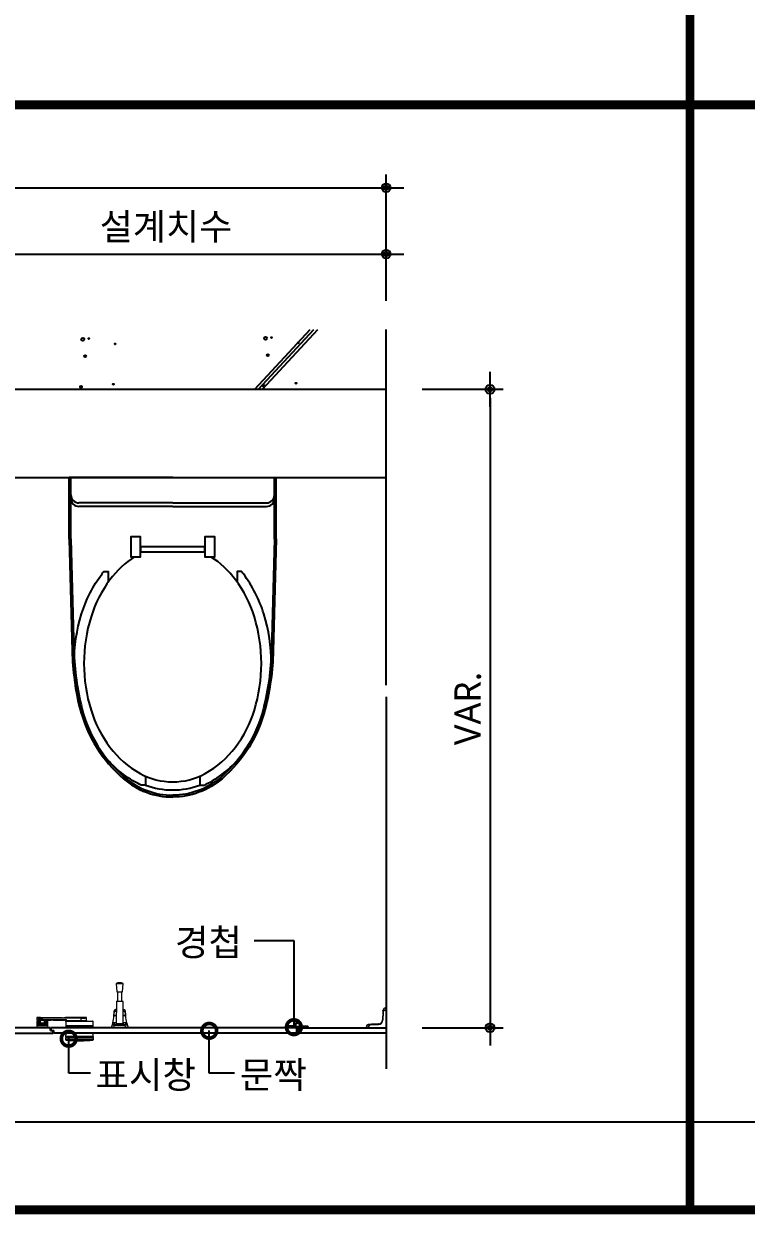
# Model space of a CAD drawing. Extents: x -256 to 8104, y -176 to 5714.
# Drawn here: x 3809 to 4629, y 2764 to 4116 of the extents above; entities that cross this region are included whole.
import ezdxf
from ezdxf.enums import TextEntityAlignment as Align

# ---------------------------------------------------------------- set-up
doc = ezdxf.new("R2010")
doc.units = 0
doc.header["$LTSCALE"] = 30
doc.layers.get('0').update_dxf_attribs({"linetype": 'CONTINUOUS'})
doc.layers.get('DEFPOINTS').update_dxf_attribs({"linetype": 'CONTINUOUS'})
for name, color, linetype in [('0_toilet', 6, 'CONTINUOUS'), ('DIM', 7, 'CONTINUOUS'), ('HAT', 8, 'CONTINUOUS'), ('경첩', 4, 'CONTINUOUS'), ('문자', 3, 'CONTINUOUS'), ('부자재', 4, 'CONTINUOUS'), ('옷걸이', 4, 'CONTINUOUS'), ('잠금쇠(회전형)', 4, 'CONTINUOUS'), ('치수', 1, 'CONTINUOUS'), ('해치', 8, 'CONTINUOUS')]:
    doc.layers.add(name, color=color, linetype=linetype)
doc.styles.add('돋움', font='malgun.ttf')
doc.dimstyles.new('10', dxfattribs={"dimscale": 10, "dimtxt": 3, "dimasz": 1, "dimexe": 1.5, "dimexo": 2, "dimgap": 1, "dimtad": 1, "dimdec": 0, "dimlunit": 6, "dimtxsty": '돋움', "dimblk": 'DIMDOT', "dimcen": -1, "dimdle": 1.5, "dimclrt": 3, "dimazin": 3, "dimtfac": 1, "dimtdec": 0, "dimtix": 1, "dimtmove": 2, "dimatfit": 3, "dimldrblk": 'DIMDOT', "dimarcsym": 0})

# ---------------------------------------------------------------- blocks, each defined once
blk = doc.blocks.new('DIMDOT')
at = {"linetype": 'Continuous'}
blk.add_line((-2, 0), (2, 0), dxfattribs=at)
for radius in [0.5, 0.25]:
    blk.add_circle((0, 0), radius, dxfattribs=at)
blk = doc.blocks.new('*D453')
at = {"layer": 'DEFPOINTS', "color": 0}
for p in [(152562.7, 3876.8), (152562.7, 3151.8), (152659.6, 3151.8)]:
    blk.add_point(p, dxfattribs=at)
at = {"layer": 'DIM', "color": 0, "lineweight": -2, "ltscale": 10}
for p, q in [((152582.7, 3876.8), (152674.6, 3876.8)), ((152659.6, 3866.8), (152659.6, 3161.8)), ((152582.7, 3151.8), (152674.6, 3151.8))]:
    blk.add_line(p, q, dxfattribs=at)
at = {"layer": 'DIM', "color": 0, "lineweight": -2, "xscale": 10, "yscale": 10, "zscale": 10}
for p, rotation in [((152659.6, 3876.8), 90), ((152659.6, 3151.8), 270)]:
    blk.add_blockref('DIMDOT', p, dxfattribs=dict(at, rotation=rotation))
at = {"layer": 'DIM', "color": 3, "insert": (152634.4, 3514.3), "char_height": 30, "attachment_point": 5, "rotation": 90, "style": '돋움'}
blk.add_mtext('VAR.', dxfattribs=at)
blk = doc.blocks.new('_DOTSMALL')
at = {"color": 0, "linetype": 'ByBlock', "const_width": 0.5}
blk.add_lwpolyline([(-0.0625, 0, 1), (0.0625, 0, 1)], format="xyb", close=True, dxfattribs=at)
blk = doc.blocks.new('A$C63EC304E')
at = {"layer": '치수', "color": 1, "xscale": 2.5, "yscale": 2.5, "zscale": 2.5, "rotation": 234.3098741996962}
blk.add_blockref('_DOTSMALL', (0.31, 0.31), dxfattribs=at)
blk = doc.blocks.new('A$C2BC9653E')
at = {"layer": '치수', "xscale": 0.3333333333333333, "yscale": 0.3333333333333333, "zscale": 0.3333333333333333}
blk.add_blockref('A$C63EC304E', (0, 0), dxfattribs=at)
blk = doc.blocks.new('A$C7FC71301')
at = {"layer": '치수', "rotation": 180}
blk.add_blockref('A$C2BC9653E', (0.208, 0.208), dxfattribs=at)
blk = doc.blocks.new('A$C4A20372B')
at = {"layer": '치수'}
blk.add_blockref('A$C7FC71301', (0, 0), dxfattribs=at)
blk = doc.blocks.new('A$C566469F5')
at = {"layer": '치수'}
blk.add_blockref('A$C4A20372B', (0, 0), dxfattribs=at)
blk = doc.blocks.new('A$C7E317CD4')
at = {"layer": '해치', "xscale": 2, "yscale": 2, "zscale": 2}
blk.add_blockref('A$C566469F5', (0, 0), dxfattribs=at)
blk = doc.blocks.new('A$C601D7F27')
at = {"layer": '치수'}
blk.add_blockref('A$C7E317CD4', (0, 0), dxfattribs=at)
blk = doc.blocks.new('A$C38802C08')
at = {"layer": '치수'}
blk.add_blockref('A$C601D7F27', (0, 0), dxfattribs=at)
blk = doc.blocks.new('*D454')
at = {"layer": 'DEFPOINTS', "color": 0}
for p in [(152541.7, 4030.4), (152041.7, 3957.3), (152541.7, 3957.3)]:
    blk.add_point(p, dxfattribs=at)
at = {"layer": 'DIM', "color": 0, "lineweight": -2, "ltscale": 10}
for p, q in [((152041.7, 3977.3), (152041.7, 4045.4)), ((152541.7, 3977.3), (152541.7, 4045.4)), ((152051.7, 4030.4), (152531.7, 4030.4))]:
    blk.add_line(p, q, dxfattribs=at)
at = {"layer": 'DIM', "color": 0, "lineweight": -2, "xscale": 10, "yscale": 10, "zscale": 10, "rotation": 180}
blk.add_blockref('DIMDOT', (152041.7, 4030.4), dxfattribs=at)
at = {"layer": 'DIM', "color": 0, "lineweight": -2, "xscale": 10, "yscale": 10, "zscale": 10}
blk.add_blockref('DIMDOT', (152541.7, 4030.4), dxfattribs=at)
at = {"layer": 'DIM', "color": 3, "insert": (152291.7, 4060), "char_height": 30, "attachment_point": 5, "style": '돋움'}
blk.add_mtext('설계치수', dxfattribs=at)
blk = doc.blocks.new('*D455')
at = {"layer": 'DEFPOINTS', "color": 0}
for p in [(152541.7, 4105.7), (151041.7, 3957.3), (152541.7, 3957.3)]:
    blk.add_point(p, dxfattribs=at)
at = {"layer": 'DIM', "color": 0, "lineweight": -2, "ltscale": 10}
for p, q in [((151041.7, 3977.3), (151041.7, 4120.7)), ((152541.7, 3977.3), (152541.7, 4120.7)), ((151051.7, 4105.7), (152531.7, 4105.7))]:
    blk.add_line(p, q, dxfattribs=at)
at = {"layer": 'DIM', "color": 0, "lineweight": -2, "xscale": 10, "yscale": 10, "zscale": 10, "rotation": 180}
blk.add_blockref('DIMDOT', (151041.7, 4105.7), dxfattribs=at)
at = {"layer": 'DIM', "color": 0, "lineweight": -2, "xscale": 10, "yscale": 10, "zscale": 10}
blk.add_blockref('DIMDOT', (152541.7, 4105.7), dxfattribs=at)
at = {"layer": 'DIM', "color": 3, "insert": (151791.7, 4135.4), "char_height": 30, "attachment_point": 5, "style": '돋움'}
blk.add_mtext('설계치수', dxfattribs=at)
blk = doc.blocks.new('A$C10E41893')
at = {"layer": '부자재'}
for p, q in [((6.5, 0), (6.5, 196)), ((123.3, 196), (6.5, 196)), ((123.3, 192.5), (6.5, 192.5)), ((54.8, 0), (54.8, 177.5)), ((61.4, 0), (61.4, 177.5)), ((6.5, 0), (6.5, -196)), ((54.8, 0), (54.8, -177.5)), ((61.4, 0), (61.4, -177.5)), ((123.3, -192.5), (6.5, -192.5)), ((123.3, -196), (6.5, -196))]:
    blk.add_line(p, q, dxfattribs=at)
for points in [[(122.7, 196, -0.012538), (123.3, 196), (334.6, 190.3, -0.055395), (444.7, 175.1, -0.154276), (576.9, 93.3, -0.179504), (611.5, 0, -0.179504)], [(122.8, 192.5, -0.012538), (123.2, 192.5), (334.5, 186.8, -0.055395), (443.8, 171.7, -0.154276), (574.3, 91, -0.179504), (608, 0, -0.179504)], [(572, 51.4), (588.8, 51.4), (588.8, 59.6, 0.021185), (583.3, 70.7, 0.106084), (528.4, 133.7, 0.085733), (452.6, 172.4, 0.075373), (358.7, 186.6, 0.075373), (264.8, 172.4, 0.085733), (189, 133.7, 0.007337), (184.4, 130.1), (184.4, 122), (204.7, 122)], [(156.7, -72, 0.089162), (200.2, -118.7, 0.085733), (270.3, -154.5, 0.075373), (358.7, -167.9, 0.075373), (447.1, -154.5, 0.085733), (517.2, -118.7, 0.106084), (567, -61.6, 0.126931), (582.8, 0, 0.126931), (567, 61.6, 0.106084), (517.2, 118.7, 0.085733), (447.1, 154.5, 0.075373), (358.7, 167.9, 0.075373), (270.3, 154.5, 0.085733), (200.2, 118.7, 0.089162), (156.7, 72)], [(588.8, -51.4, 0.090214), (598.2, 0, 0.090214), (588.8, 51.4, 0.106084)], [(122.7, -196, 0.012538), (123.3, -196), (334.6, -190.3, 0.055395), (444.7, -175.1, 0.154276), (576.9, -93.3, 0.179504), (611.5, 0, 0.179504)], [(122.8, -192.5, 0.012538), (123.2, -192.5), (334.5, -186.8, 0.055395), (443.8, -171.7, 0.154276), (574.3, -91, 0.179504), (608, 0, 0.179504)], [(572, -51.4), (588.8, -51.4), (588.8, -59.6, -0.021185), (583.3, -70.7, -0.106084), (528.4, -133.7, -0.085733), (452.6, -172.4, -0.075373), (358.7, -186.6, -0.075373), (264.8, -172.4, -0.085733), (189, -133.7, -0.007337), (184.4, -130.1), (184.4, -122), (204.7, -122)]]:
    blk.add_lwpolyline(points, format="xyb", dxfattribs=at)
blk.add_lwpolyline([(138, -60.8), (119.3, -60.8), (119.3, -79.5), (156.7, -79.5), (156.7, -60.8), (138, -60.8), (147.3, -60.8), (147.3, 60.8), (138, 60.8), (156.7, 60.8), (156.7, 79.5), (119.3, 79.5), (119.3, 60.8), (138, 60.8), (138, -60.8), (119.3, -60.8)], dxfattribs=at)
for centre, start, end in [((39.8, 177.5), 0, 90), ((46.4, 177.5), 0, 90), ((39.8, -177.5), 270, 0), ((46.4, -177.5), 270, 0)]:
    blk.add_arc(centre, 15, start, end, dxfattribs=at)
blk = doc.blocks.new('AURA_15', base_point=(148321.5, 175.8))
for p, q in [((152541.7, 3541), (152541.7, 3944.6)), ((151041.7, 3876.8), (152541.7, 3876.8)), ((151041.7, 3776.8), (152541.7, 3776.8)), ((152541.7, 3527.6), (152541.7, 3105.1))]:
    blk.add_line(p, q)
at = {"color": 8}
for p, q in [((150805.6, 3045), (152768.2, 3045)), ((152768.2, 3045), (154153.5, 3045))]:
    blk.add_line(p, q, dxfattribs=at)
at = {"color": 8, "const_width": 10}
for points in [[(152886.6, 2945), (152886.6, 5714.2)], [(150805.6, 4199.9), (154153.5, 4199.9)], [(148368.9, 2945), (154153.5, 2945)]]:
    blk.add_lwpolyline(points, dxfattribs=at)
at = {"layer": '0_toilet'}
for p, q in [((152160.7, 3151.8), (151931.7, 3151.8)), ((152160.7, 3148.8), (152160.7, 3151.8)), ((152440.3, 3151.8), (152161.4, 3151.8)), ((152161.4, 3148.8), (152161.4, 3151.8)), ((152440.3, 3145.8), (152440.3, 3151.8)), ((152441.8, 3151.8), (152541.7, 3151.8)), ((152441.8, 3145.8), (152441.8, 3151.8)), ((151931.7, 3145.8), (152163.7, 3145.8)), ((152160.7, 3148.8), (152164.4, 3148.8)), ((152163.7, 3145.8), (152163.7, 3148.8)), ((152164.4, 3145.8), (152164.4, 3148.8)), ((152440.3, 3145.8), (152164.4, 3145.8)), ((152541.7, 3145.8), (152441.8, 3145.8))]:
    blk.add_line(p, q, dxfattribs=at)
at = {"layer": '경첩', "color": 4, "linetype": 'Continuous', "lineweight": 15}
for p, q in [((152537.6, 3163.4), (152537.5, 3163)), ((152537.7, 3166.3), (152537.6, 3163.4)), ((152537.6, 3163.4), (152537.8, 3163.2)), ((152537.6, 3163.4), (152537.8, 3163.1)), ((152538.1, 3169.6), (152537.7, 3160.6)), ((152537.7, 3167.3), (152538, 3167)), ((152537.7, 3167.3), (152537.7, 3166.6)), ((152537.7, 3166.6), (152538, 3166.4)), ((152537.7, 3166.3), (152537.9, 3166)), ((152537.9, 3171), (152537.8, 3168.3)), ((152537.8, 3168.3), (152538, 3168)), ((152537.8, 3167.6), (152538, 3167.4)), ((152537.9, 3171), (152538.2, 3170.7)), ((152537.9, 3160.6), (152538.4, 3169.6)), ((152538, 3171.6), (152538.2, 3171.4)), ((152538.2, 3172.1), (152538.1, 3169.6)), ((152538.4, 3170.6), (152538.5, 3172.1)), ((152540.5, 3171.8), (152540.5, 3171.9)), ((152540.5, 3171.9), (152541.7, 3171.9)), ((152540.5, 3171.8), (152540.5, 3171.6)), ((152541.7, 3171.8), (152540.5, 3171.8)), ((152540.5, 3171.6), (152541.7, 3171.6)), ((152540.6, 3174.1), (152540.6, 3174.3)), ((152541.7, 3174.3), (152540.6, 3174.3)), ((152540.6, 3174.1), (152541.7, 3174.1)), ((152541.7, 3174.1), (152541.7, 3174.3)), ((152541.7, 3171.9), (152541.7, 3174.1)), ((152541.7, 3171.6), (152541.7, 3171.8)), ((152541.7, 3171.6), (152541.7, 3153.3)), ((152519.5, 3153), (152519.2, 3153)), ((152519.2, 3153), (152519.2, 3151.8)), ((152519.2, 3151.8), (152519.5, 3151.8)), ((152519.5, 3151.8), (152519.5, 3153)), ((152519.5, 3151.8), (152521.6, 3151.8)), ((152523.9, 3155.4), (152521.4, 3155.3)), ((152521.5, 3155.1), (152522.9, 3155.1)), ((152521.6, 3151.8), (152521.6, 3153.1)), ((152521.6, 3153.1), (152521.7, 3153.1)), ((152521.7, 3153.1), (152522, 3153.1)), ((152521.7, 3153.1), (152521.7, 3151.8)), ((152521.7, 3151.8), (152522, 3151.8)), ((152521.9, 3155.5), (152522, 3155.6)), ((152521.9, 3155.5), (152522.1, 3155.3)), ((152525.2, 3155.7), (152522, 3155.6)), ((152522, 3151.8), (152522, 3153.1)), ((152540.2, 3151.8), (152522, 3151.8)), ((152532.9, 3155.8), (152523.9, 3155.4)), ((152524, 3155.2), (152532.9, 3155.6)), ((152525.2, 3155.7), (152525.5, 3155.5)), ((152525.9, 3155.8), (152526.2, 3155.5)), ((152526.3, 3155.8), (152526.5, 3155.5)), ((152529.6, 3155.9), (152526.9, 3155.8)), ((152526.9, 3155.8), (152527.2, 3155.6)), ((152529.6, 3155.9), (152529.9, 3155.7)), ((152530.3, 3156), (152530.5, 3155.7)), ((152530.6, 3156), (152530.9, 3155.8)), ((152532.7, 3156.1), (152531.3, 3156)), ((152531.3, 3156), (152531.6, 3155.8)), ((152532.7, 3156.1), (152532.9, 3155.8)), ((152532.9, 3156.1), (152532.7, 3156.1)), ((152533.9, 3156.3), (152534.1, 3156.1)), ((152534.4, 3156.4), (152534.6, 3156.2)), ((152534.7, 3156.5), (152534.9, 3156.3)), ((152535.2, 3156.8), (152535.3, 3156.6)), ((152535.4, 3156.9), (152535.5, 3156.7)), ((152536.5, 3158), (152536.6, 3157.8)), ((152536.6, 3158.2), (152536.8, 3158)), ((152536.9, 3158.6), (152537.1, 3158.4)), ((152537, 3158.8), (152537.2, 3158.6)), ((152537.2, 3159.2), (152537.4, 3159)), ((152537.5, 3159.5), (152537.3, 3159.8)), ((152537.3, 3159.8), (152537.5, 3159.6)), ((152537.5, 3161.3), (152537.4, 3160.6)), ((152537.4, 3160.4), (152537.6, 3160.1)), ((152537.4, 3160.1), (152537.6, 3159.9)), ((152537.5, 3163), (152537.8, 3162.7)), ((152537.5, 3162.7), (152537.8, 3162.5)), ((152537.5, 3162.7), (152537.5, 3161.8)), ((152537.5, 3161.8), (152537.7, 3161.6)), ((152537.5, 3161.8), (152537.5, 3161.7)), ((152537.5, 3161.7), (152537.7, 3161.5)), ((152537.5, 3161.7), (152537.5, 3161.4)), ((152537.5, 3161.4), (152537.7, 3161.1)), ((152537.5, 3161.4), (152537.5, 3161.3)), ((152537.5, 3161.3), (152537.7, 3161))]:
    blk.add_line(p, q, dxfattribs=at)
at = {"layer": '경첩', "color": 4, "linetype": 'Continuous', "lineweight": 15, "flags": 128}
for points in [[(152537.6, 3163.4), (152537.6, 3163.4), (152537.6, 3163.4)], [(152537.8, 3168.3), (152537.8, 3168.2), (152537.8, 3168), (152537.8, 3167.9), (152537.8, 3167.8), (152537.8, 3167.7), (152537.8, 3167.7), (152537.8, 3167.6), (152537.8, 3167.6)], [(152537.9, 3171.5), (152538, 3171.5), (152538, 3171.5), (152538, 3171.5), (152538, 3171.6), (152538, 3171.6), (152538, 3171.6), (152538, 3171.6), (152538, 3171.6)], [(152537.9, 3171.5), (152537.9, 3171.4), (152537.9, 3171.3), (152537.9, 3171.1), (152537.9, 3171)], [(152538.1, 3169.6), (152538.1, 3169.6), (152538.1, 3169.6), (152538.1, 3169.6), (152538.2, 3169.6), (152538.2, 3169.6), (152538.3, 3169.6), (152538.3, 3169.6), (152538.4, 3169.6)], [(152538.5, 3172.1), (152538.4, 3172.1), (152538.4, 3172.1), (152538.3, 3172.1), (152538.3, 3172.1), (152538.3, 3172.1), (152538.2, 3172.1), (152538.2, 3172.1), (152538.2, 3172.1)], [(152521.5, 3155.1), (152521.5, 3155.1), (152521.5, 3155.2), (152521.5, 3155.2), (152521.5, 3155.2), (152521.5, 3155.3), (152521.4, 3155.3), (152521.4, 3155.3), (152521.4, 3155.3)], [(152523.9, 3155.4), (152523.9, 3155.4), (152523.9, 3155.4), (152524, 3155.4), (152524, 3155.4), (152524, 3155.3), (152524, 3155.3), (152524, 3155.2), (152524, 3155.2)], [(152525.9, 3155.8), (152525.9, 3155.8), (152525.9, 3155.8), (152525.8, 3155.8), (152525.7, 3155.8), (152525.6, 3155.8), (152525.5, 3155.7), (152525.4, 3155.7), (152525.2, 3155.7)], [(152526.9, 3155.8), (152526.8, 3155.8), (152526.7, 3155.8), (152526.6, 3155.8), (152526.5, 3155.8), (152526.4, 3155.8), (152526.3, 3155.8), (152526.3, 3155.8), (152526.3, 3155.8), (152526.3, 3155.8)], [(152530.3, 3156), (152530.3, 3156), (152530.3, 3156), (152530.2, 3156), (152530.1, 3156), (152530, 3156), (152529.9, 3156), (152529.8, 3155.9), (152529.6, 3155.9)], [(152531.3, 3156), (152531.2, 3156), (152531.1, 3156), (152530.9, 3156), (152530.8, 3156), (152530.8, 3156), (152530.7, 3156), (152530.7, 3156), (152530.6, 3156)], [(152532.9, 3155.8), (152532.9, 3155.8), (152532.9, 3155.8), (152532.9, 3155.8), (152532.9, 3155.8), (152532.9, 3155.7), (152532.9, 3155.7), (152532.9, 3155.6), (152532.9, 3155.6)], [(152537.3, 3159.8), (152537.3, 3159.8), (152537.3, 3159.8)], [(152537.4, 3160.4), (152537.4, 3160.2), (152537.4, 3160.1)], [(152537.5, 3163), (152537.5, 3162.9), (152537.5, 3162.8), (152537.5, 3162.7)], [(152537.7, 3160.6), (152537.7, 3160.6), (152537.7, 3160.6), (152537.7, 3160.6), (152537.8, 3160.6), (152537.8, 3160.6), (152537.8, 3160.6), (152537.9, 3160.6), (152537.9, 3160.6)]]:
    blk.add_lwpolyline(points, dxfattribs=at)
at = {"layer": '경첩', "color": 4, "linetype": 'Continuous', "lineweight": 15}
for centre, radius, start, end in [((152540.5, 3169.5), 2.35, 90, 177.3017), ((152540.6, 3172), 2.35, 90, 177.3017), ((152540.5, 3169.5), 2.1, 90, 177.3017), ((152540.6, 3172), 2.1, 90, 177.3017), ((152521.6, 3153), 2.35, 92.6983, 180), ((152521.6, 3153), 2.1, 92.6983, 180), ((152524.1, 3153.1), 2.35, 92.6983, 180), ((152524.1, 3153.1), 2.1, 92.6983, 180), ((152532.7, 3160.8), 5.25, 272.6983, 357.3017), ((152532.7, 3160.8), 5, 272.6983, 357.3017), ((152532.7, 3160.8), 4.75, 272.6983, 285), ((152532.7, 3160.8), 4.75, 284.9998, 291.7506), ((152532.7, 3160.8), 4.75, 294.9948, 301.2998), ((152532.7, 3160.8), 4.75, 301.2991, 304.3858), ((152532.7, 3160.8), 4.75, 304.3849, 322.5608), ((152532.7, 3160.8), 4.75, 322.5612, 325.6145), ((152532.7, 3160.8), 4.75, 325.6151, 331.8264), ((152532.7, 3160.8), 4.75, 335.0052, 340.234), ((152532.7, 3160.8), 4.75, 340.234, 346.7569), ((152532.7, 3160.8), 4.75, 346.8377, 351.3944), ((152532.7, 3160.8), 4.75, 354.0912, 357.3017), ((152540.2, 3153.3), 1.5, 270, 0)]:
    blk.add_arc(centre, radius, start, end, dxfattribs=at)
at = {"layer": '부자재'}
for p, q in [((152429.6, 3152.7), (152429.6, 3151.8)), ((152440.3, 3151.8), (152429.6, 3151.8)), ((152437.4, 3153.9), (152430.2, 3153.4)), ((152430.9, 3152.9), (152430.9, 3151.8)), ((152441.1, 3152.4), (152441.1, 3151.6)), ((152441.3, 3151.6), (152441.1, 3151.6)), ((152441.3, 3152.4), (152441.3, 3151.6)), ((152441.8, 3151.9), (152441.8, 3151.8)), ((152441.8, 3151.8), (152452.8, 3151.8)), ((152444.1, 3154), (152452.2, 3153.4)), ((152451.5, 3152.9), (152451.5, 3151.8)), ((152452.8, 3152.7), (152452.8, 3151.8))]:
    blk.add_line(p, q, dxfattribs=at)
at = {"layer": '부자재', "color": 1}
blk.add_circle((152441.2, 3155), 2.34, dxfattribs=at)
at = {"layer": '부자재'}
for centre, radius, start, end in [((152430.3, 3152.7), 0.7, 101.7765, 181.6712), ((152431.7, 3152.7), 0.884, 113.4077, 164.5497), ((152437.3, 3155.2), 1.29, 272.9231, 352.4724), ((152441.2, 3155), 2.62, 270, 180), ((152441.6, 3150.8), 1.65, 102.5267, 141.5475), ((152440.8, 3150.8), 1.65, 43.1003, 77.4733), ((152441.3, 3154.7), 2.86, 280.084, 345.9792), ((152445.1, 3155.2), 1.29, 187.5276, 267.0769), ((152450.7, 3152.7), 0.884, 15.4503, 67.3004), ((152452.1, 3152.7), 0.7, 358.3288, 78.2235)]:
    blk.add_arc(centre, radius, start, end, dxfattribs=at)
at = {"layer": '옷걸이', "lineweight": 15}
for p, q in [((152235.1, 3202.2), (152235.9, 3192.7)), ((152235.1, 3202.2), (152243.1, 3202.2)), ((152235.9, 3192.7), (152242.4, 3192.7)), ((152236.6, 3192.7), (152236.6, 3181.8)), ((152241.6, 3181.8), (152241.6, 3192.7)), ((152242.4, 3192.7), (152243.1, 3202.2)), ((152235.4, 3181.6), (152235.2, 3156.3)), ((152242.9, 3181.6), (152235.4, 3181.6)), ((152235.6, 3181.8), (152239.1, 3181.8)), ((152239.1, 3181.8), (152242.6, 3181.8)), ((152243.1, 3156.3), (152242.9, 3181.6)), ((152235.2, 3165.4), (152232.8, 3165.4)), ((152232.9, 3166.1), (152235.2, 3166.1)), ((152235.3, 3172.5), (152235.2, 3172.5)), ((152235.2, 3172.5), (152235.2, 3172.4)), ((152235.3, 3172.4), (152235.2, 3172.4)), ((152235.2, 3170.8), (152235.2, 3170.5)), ((152235.2, 3170.8), (152235.3, 3170.8)), ((152235.3, 3170.5), (152235.2, 3170.5)), ((152243.1, 3172.5), (152243, 3172.5)), ((152243.1, 3172.4), (152243, 3172.4)), ((152243, 3170.8), (152243, 3170.5)), ((152243, 3170.8), (152243, 3170.8)), ((152243, 3170.5), (152243, 3170.5)), ((152243, 3166.1), (152245.4, 3166.1)), ((152245.5, 3165.4), (152243, 3165.4)), ((152243.1, 3172.5), (152243.1, 3172.4)), ((152229.6, 3151.8), (152230.5, 3154.4)), ((152232, 3151.8), (152229.6, 3151.8)), ((152230.5, 3154.4), (152230.5, 3154.4)), ((152230.5, 3154.4), (152230.5, 3154.4)), ((152231.5, 3155.2), (152231.3, 3155.2)), ((152232.9, 3157.2), (152231.4, 3157.2)), ((152232.9, 3157.2), (152231.4, 3157.2)), ((152231.4, 3155.1), (152231.4, 3155.1)), ((152246.8, 3155.1), (152231.4, 3155.1)), ((152232.8, 3154.4), (152232, 3151.8)), ((152246.3, 3151.8), (152232, 3151.8)), ((152232.8, 3156.7), (152232.9, 3157.2)), ((152232.8, 3154.4), (152232.8, 3155.1)), ((152232.8, 3155.1), (152245.4, 3155.1)), ((152245.4, 3154.4), (152232.8, 3154.4)), ((152243.9, 3156.3), (152234.4, 3156.3)), ((152246.8, 3157.2), (152245.4, 3157.2)), ((152245.4, 3157.2), (152245.4, 3156.7)), ((152246.8, 3157.2), (152245.4, 3157.2)), ((152245.4, 3154.4), (152245.4, 3155.1)), ((152246.3, 3151.8), (152245.4, 3154.4)), ((152248.6, 3151.8), (152246.3, 3151.8)), ((152246.9, 3155.2), (152246.8, 3155.2)), ((152246.8, 3155.1), (152246.8, 3155.1)), ((152246.9, 3155.1), (152246.9, 3155.2)), ((152247.8, 3154.4), (152248.6, 3151.8)), ((152247.8, 3154.4), (152247.8, 3154.4)), ((152247.8, 3154.4), (152247.8, 3154.4))]:
    blk.add_line(p, q, dxfattribs=at)
at = {"layer": '옷걸이', "lineweight": 15, "flags": 128}
for points in [[(152232.5, 3165.4), (152232.5, 3165.4), (152232.6, 3165.4), (152232.6, 3165.4), (152232.6, 3165.4), (152232.7, 3165.4), (152232.7, 3165.4), (152232.7, 3165.4), (152232.8, 3165.4)], [(152235.2, 3172.4), (152235.1, 3172.5), (152234.8, 3172.4), (152234.5, 3172.4), (152234.2, 3172.3), (152233.9, 3172.2), (152233.6, 3172.1), (152233.4, 3171.9), (152233.1, 3171.7), (152233, 3171.5), (152232.8, 3171.3), (152232.7, 3171.1), (152232.7, 3170.8), (152232.7, 3170.8)], [(152235.2, 3172.4), (152234.8, 3172.3), (152234.4, 3172.3), (152234, 3172.2), (152233.6, 3172), (152233.3, 3171.8), (152233.1, 3171.6), (152232.9, 3171.4), (152232.8, 3171.1), (152232.7, 3170.8), (152232.7, 3170.7)], [(152232.7, 3169.2), (152232.7, 3169.5), (152232.9, 3169.8), (152233, 3170), (152233.3, 3170.2), (152233.6, 3170.4), (152233.9, 3170.6), (152234.3, 3170.7), (152234.7, 3170.8), (152235.2, 3170.8)], [(152235.2, 3170.5), (152234.7, 3170.4), (152234.4, 3170.4), (152234, 3170.3), (152233.7, 3170.1), (152233.5, 3169.9), (152233.2, 3169.7), (152233.1, 3169.5), (152233, 3169.3), (152233, 3169)], [(152243, 3170.8), (152243.5, 3170.8), (152243.9, 3170.7), (152244.3, 3170.6), (152244.6, 3170.5), (152244.9, 3170.3), (152245.2, 3170.1), (152245.4, 3169.8), (152245.5, 3169.6), (152245.5, 3169.2)], [(152245.3, 3169), (152245.2, 3169.3), (152245.1, 3169.6), (152245, 3169.8), (152244.7, 3170), (152244.5, 3170.2), (152244.1, 3170.3), (152243.8, 3170.4), (152243.4, 3170.5), (152243, 3170.5)], [(152245.6, 3170.7), (152245.6, 3170.7), (152245.5, 3171), (152245.5, 3171.2), (152245.4, 3171.4), (152245.2, 3171.6), (152245, 3171.8), (152244.8, 3172), (152244.6, 3172.1), (152244.3, 3172.2), (152244, 3172.3), (152243.6, 3172.4), (152243.3, 3172.4), (152243.1, 3172.4)], [(152245.6, 3170.7), (152245.5, 3171), (152245.4, 3171.3), (152245.3, 3171.5), (152245, 3171.7), (152244.7, 3171.9), (152244.4, 3172.1), (152244, 3172.2), (152243.6, 3172.3), (152243.1, 3172.4), (152243.1, 3172.4)], [(152245.7, 3165.4), (152245.7, 3165.4), (152245.7, 3165.4), (152245.7, 3165.4), (152245.6, 3165.4), (152245.6, 3165.4), (152245.6, 3165.4), (152245.5, 3165.4), (152245.5, 3165.4)], [(152231.2, 3157), (152231.2, 3157), (152231.2, 3157)], [(152231.4, 3155.2), (152231.3, 3155.2), (152231.3, 3155.1)], [(152231.4, 3157.2), (152231.4, 3157.2), (152231.4, 3157.2)], [(152231.5, 3155.2), (152231.4, 3155.1), (152231.4, 3155.1)], [(152231.4, 3155.2), (152231.4, 3155.2), (152231.5, 3155.2)], [(152233.6, 3155.1), (152233.2, 3155.1), (152233, 3155.2), (152232.9, 3155.2), (152233, 3155.2), (152233.3, 3155.3), (152233.4, 3155.3)], [(152235.2, 3157.6), (152234.6, 3157.6), (152233.3, 3157.5)], [(152245, 3157.5), (152243.4, 3157.6), (152243.1, 3157.6)], [(152244.9, 3155.3), (152245.1, 3155.2), (152245.3, 3155.2), (152245.3, 3155.2), (152245.2, 3155.1), (152244.8, 3155.1), (152244.4, 3155.1)], [(152246.8, 3155.1), (152246.8, 3155.1), (152246.8, 3155.2)], [(152246.9, 3155.2), (152246.8, 3155.2), (152246.8, 3155.2)]]:
    blk.add_lwpolyline(points, dxfattribs=at)
at = {"layer": '옷걸이', "lineweight": 15}
for centre, radius, start, end in [((152239.1, 3191.9), 11, 68.7607, 111.2393), ((152235.6, 3181.6), 0.25, 90, 179.5), ((152242.6, 3181.6), 0.25, 0.5, 90), ((152179.9, 3169.6), 52.8, 346.2317, 355.4136), ((152179.9, 3169.6), 53, 346.5097, 355.4136), ((152179.9, 3169.6), 52.8, 355.4136, 356.451), ((152179.9, 3169.6), 52.8, 356.4511, 359.6096), ((152232.8, 3166.3), 0.23, 185.4574, 275.1888), ((152179.9, 3169.6), 52.8, 359.6096, 1.2369), ((152232.9, 3169.3), 0.227, 188.2087, 276.392), ((152198.9, 3168.8), 34.1, 354.2736, 355.5668), ((152179.9, 3169.4), 53, 356.4511, 359.6096), ((152179.9, 3171.2), 55.3, 359.6189, 1.2073), ((152298.3, 3171.2), 55.3, 178.7927, 180.3811), ((152245.3, 3169.3), 0.227, 263.608, 351.7913), ((152298.3, 3169.4), 53, 180.3904, 183.5489), ((152245.4, 3166.3), 0.23, 264.8112, 354.5426), ((152279.4, 3168.8), 34.1, 184.4333, 185.7264), ((152298.3, 3169.6), 52.8, 178.7631, 180.3904), ((152298.3, 3169.6), 52.8, 180.3904, 183.5489), ((152298.3, 3169.6), 53, 184.5864, 193.4903), ((152298.3, 3169.6), 52.8, 183.5489, 184.5865), ((152298.3, 3169.6), 52.8, 184.5864, 193.7683), ((152181.2, 3169.2), 51.5, 343.2376, 346.2577), ((152231.6, 3154), 1.17, 101.397, 160.6752), ((152231.4, 3154.1), 1, 89.9937, 161.8081), ((152181.6, 3169.4), 51.3, 343.5226, 346.2377), ((152231.4, 3157), 0.25, 90.2728, 166.2395), ((152231.4, 3157), 0.247, 89.2585, 165.9158), ((152231, 3157), 1.81, 282.0607, 352.5143), ((152230.9, 3157.4), 2.24, 284.8265, 3.5932), ((152233.2, 3157.2), 0.376, 79.9393, 150.5456), ((152233.1, 3157.2), 0.248, 89.5881, 179.723), ((152233.3, 3157.2), 0.307, 84.7786, 118.9817), ((152233, 3156.6), 1.43, 284.1057, 346.9245), ((152239.3, 3556.2), 401.1, 269.1968, 270.7316), ((152245.3, 3156.6), 1.44, 193.1186, 255.9655), ((152245, 3157.1), 0.4, 32.0092, 97.8083), ((152245, 3157.3), 0.271, 58.6344, 97.6053), ((152247.4, 3157.4), 2.24, 176.3909, 255.1894), ((152245.1, 3157.2), 0.248, 0.277, 90.4119), ((152247.2, 3156.9), 1.8, 186.7864, 258.2605), ((152246.8, 3157), 0.25, 13.7617, 89.4531), ((152246.8, 3157), 0.247, 14.0842, 90.7415), ((152296.5, 3169.4), 51.2, 193.7584, 196.469), ((152246.8, 3154.1), 1, 18.1919, 90.0063), ((152246.7, 3154), 1.16, 19.2937, 79.3942), ((152297.3, 3169.3), 51.7, 193.7493, 196.7564)]:
    blk.add_arc(centre, radius, start, end, dxfattribs=at)
at = {"layer": '잠금쇠(회전형)', "linetype": 'Continuous', "lineweight": 15}
for p, q in [((152147.3, 3163.4), (152145.4, 3163.4)), ((152200.9, 3163.4), (152177.6, 3163.4)), ((152144.9, 3162.9), (152144.9, 3160.4)), ((152144.9, 3160.4), (152148.2, 3160.4)), ((152144.9, 3158.8), (152144.9, 3151.8)), ((152145.3, 3158.8), (152144.9, 3158.8)), ((152144.9, 3151.8), (152157.4, 3151.8)), ((152145.3, 3153.8), (152145.3, 3158.8)), ((152145.3, 3158.8), (152145.8, 3158.8)), ((152157, 3153.8), (152145.3, 3153.8)), ((152145.4, 3159.3), (152145.8, 3159.3)), ((152145.8, 3158.8), (152145.8, 3159.3)), ((152145.8, 3159.3), (152147.7, 3159.3)), ((152145.8, 3158.8), (152145.8, 3154.3)), ((152147.7, 3158.8), (152145.8, 3158.8)), ((152145.8, 3154.3), (152145.9, 3154.3)), ((152145.9, 3158.3), (152147.7, 3158.3)), ((152145.9, 3154.3), (152145.9, 3158.3)), ((152146.4, 3157.8), (152145.9, 3158.3)), ((152145.9, 3154.3), (152146, 3154.3)), ((152146, 3154.3), (152156.4, 3154.3)), ((152146.4, 3157.8), (152146.4, 3154.3)), ((152147.7, 3157.8), (152146.4, 3157.8)), ((152146.9, 3156.8), (152146.9, 3155.3)), ((152154.1, 3156.8), (152146.9, 3156.8)), ((152146.9, 3155.3), (152154.1, 3155.3)), ((152147.2, 3157.1), (152153.9, 3157.1)), ((152153.9, 3155.1), (152147.2, 3155.1)), ((152147.7, 3158.8), (152147.7, 3159.3)), ((152147.7, 3159.3), (152148.7, 3159.3)), ((152147.7, 3158.3), (152147.7, 3158.8)), ((152148.2, 3158.8), (152147.7, 3158.8)), ((152147.7, 3158.3), (152147.7, 3157.8)), ((152147.7, 3158.3), (152148.2, 3158.3)), ((152148.7, 3157.8), (152147.7, 3157.8)), ((152148.2, 3160.4), (152148.2, 3160.4)), ((152148.2, 3158.8), (152148.2, 3158.3)), ((152148.7, 3158.8), (152148.2, 3158.8)), ((152148.2, 3158.3), (152148.7, 3158.3)), ((152148.7, 3159.9), (152148.7, 3157.1)), ((152173.7, 3163.2), (152151.2, 3163.2)), ((152173.7, 3163.2), (152151.2, 3163.2)), ((152151.2, 3163.2), (152151.2, 3163.2)), ((152151.2, 3163), (152195.2, 3163)), ((152151.2, 3162.5), (152151.2, 3163)), ((152151.2, 3162.5), (152151.2, 3160.9)), ((152195.2, 3162.5), (152151.2, 3162.5)), ((152177.6, 3160.9), (152151.2, 3160.9)), ((152153.7, 3157.1), (152153.7, 3159.9)), ((152153.7, 3159.3), (152154.7, 3159.3)), ((152154.2, 3158.8), (152153.7, 3158.8)), ((152153.7, 3158.3), (152154.2, 3158.3)), ((152154.7, 3157.8), (152153.7, 3157.8)), ((152153.9, 3157.1), (152155.2, 3157.1)), ((152155.2, 3155.1), (152153.9, 3155.1)), ((152155.4, 3156.8), (152154.1, 3156.8)), ((152154.1, 3155.3), (152155.4, 3155.3)), ((152154.2, 3160.4), (152161.4, 3160.4)), ((152154.7, 3158.8), (152154.2, 3158.8)), ((152154.2, 3158.3), (152154.2, 3158.8)), ((152154.2, 3158.3), (152154.7, 3158.3)), ((152154.7, 3159.3), (152154.7, 3158.8)), ((152154.7, 3159.3), (152156.6, 3159.3)), ((152156.6, 3158.8), (152154.7, 3158.8)), ((152154.7, 3158.8), (152154.7, 3158.3)), ((152154.7, 3158.3), (152156.4, 3158.3)), ((152154.7, 3158.3), (152154.7, 3157.8)), ((152155.9, 3157.8), (152154.7, 3157.8)), ((152155.4, 3155.3), (152155.4, 3156.8)), ((152156.4, 3158.3), (152155.9, 3157.8)), ((152155.9, 3154.3), (152155.9, 3157.8)), ((152156.4, 3158.3), (152156.4, 3154.3)), ((152156.4, 3154.3), (152156.4, 3154.3)), ((152156.4, 3154.3), (152156.6, 3154.3)), ((152156.6, 3159.3), (152156.6, 3158.8)), ((152156.6, 3159.3), (152156.9, 3159.3)), ((152156.6, 3154.3), (152156.6, 3158.8)), ((152156.6, 3158.8), (152157, 3158.8)), ((152157, 3158.8), (152157, 3153.8)), ((152157.4, 3158.8), (152157, 3158.8)), ((152157.4, 3151.8), (152157.4, 3158.8)), ((152163.4, 3160.4), (152176.4, 3160.4)), ((152173.7, 3163.2), (152173.7, 3163.2)), ((152176.4, 3160.4), (152176.4, 3160.4)), ((152177.9, 3158.8), (152177.9, 3153.9)), ((152208.9, 3153.9), (152177.9, 3153.9)), ((152177.9, 3153.8), (152177.9, 3152.1)), ((152177.9, 3153.8), (152208.9, 3153.8)), ((152177.9, 3152.1), (152208.9, 3152.1)), ((152208.7, 3151.8), (152178.2, 3151.8)), ((152179.3, 3159.4), (152179.2, 3159.6)), ((152208.9, 3158.9), (152179.4, 3158.9)), ((152180, 3159.4), (152180, 3159.9)), ((152180, 3159.9), (152195.2, 3159.9)), ((152180, 3159.4), (152208.4, 3159.4)), ((152185.7, 3153.9), (152185.7, 3153.8)), ((152195.2, 3163), (152195.2, 3162.5)), ((152195.2, 3159.9), (152195.2, 3162.5)), ((152195.2, 3159.4), (152195.2, 3159.9)), ((152195.2, 3159.9), (152201.4, 3159.9)), ((152201.2, 3153.8), (152201.2, 3153.9)), ((152201.4, 3159.9), (152201.4, 3162.9)), ((152205.8, 3153.8), (152205.8, 3153.9)), ((152207.9, 3153.8), (152207.9, 3153.9)), ((152207.9, 3153.8), (152207.9, 3153.9)), ((152208.9, 3153.9), (152208.9, 3158.9)), ((152208.9, 3152.1), (152208.9, 3153.8)), ((152177.7, 3141.8), (152177.7, 3140.8)), ((152209.2, 3141.8), (152177.7, 3141.8)), ((152209.2, 3140.8), (152177.7, 3140.8)), ((152177.7, 3139.8), (152177.7, 3138.3)), ((152209.2, 3139.8), (152177.7, 3139.8)), ((152177.7, 3138.3), (152193.4, 3138.3)), ((152193.4, 3137.8), (152178.1, 3137.8)), ((152208.7, 3140.3), (152178.2, 3140.3)), ((152208.7, 3140.3), (152178.2, 3140.3)), ((152208.5, 3145.7), (152178.4, 3145.7)), ((152178.5, 3145.8), (152193.4, 3145.8)), ((152181.3, 3137.5), (152205.6, 3137.5)), ((152181.3, 3137.5), (152193.4, 3137.5)), ((152205.3, 3137.5), (152181.6, 3137.5)), ((152187.8, 3137.3), (152199, 3137.3)), ((152187.8, 3137.3), (152187.8, 3137.3)), ((152190.7, 3137.2), (152190.7, 3137.3)), ((152191.3, 3137.1), (152195.6, 3137.1)), ((152191.3, 3137.1), (152195.6, 3137.1)), ((152191.6, 3137.3), (152191.6, 3137.2)), ((152191.6, 3137.2), (152195.2, 3137.2)), ((152195.2, 3137.1), (152191.7, 3137.1)), ((152193.4, 3145.8), (152208.3, 3145.8)), ((152193.4, 3138.3), (152209.2, 3138.3)), ((152208.7, 3137.8), (152193.4, 3137.8)), ((152193.4, 3137.5), (152205.6, 3137.5)), ((152195.2, 3137.2), (152195.2, 3137.3)), ((152196.1, 3137.3), (152196.1, 3137.2)), ((152199, 3137.3), (152199.2, 3137.3)), ((152209.2, 3140.8), (152209.2, 3141.8)), ((152209.2, 3138.3), (152209.2, 3139.8))]:
    blk.add_line(p, q, dxfattribs=at)
at = {"layer": '잠금쇠(회전형)', "linetype": 'Continuous', "lineweight": 15, "flags": 128}
for points in [[(152151.2, 3163.2), (152150.5, 3163.2), (152149.9, 3163.2), (152149.3, 3163.3), (152148.7, 3163.3), (152148.3, 3163.3), (152147.9, 3163.4), (152147.6, 3163.4), (152147.4, 3163.4), (152147.3, 3163.4), (152147.3, 3163.4)], [(152187.8, 3137.3), (152187.6, 3137.3), (152187.5, 3137.3), (152187.5, 3137.3), (152187.6, 3137.3), (152187.8, 3137.3)], [(152191.7, 3137.1), (152191.7, 3137.1), (152191.7, 3137.1), (152191.7, 3137.1), (152191.6, 3137.1), (152191.6, 3137.1), (152191.6, 3137.2), (152191.6, 3137.2), (152191.6, 3137.2)], [(152195.2, 3137.1), (152195.2, 3137.1), (152195.2, 3137.1), (152195.2, 3137.1), (152195.2, 3137.1), (152195.2, 3137.1), (152195.2, 3137.2), (152195.2, 3137.2), (152195.2, 3137.2)], [(152199.2, 3137.3), (152199.2, 3137.3), (152199.4, 3137.3), (152199.4, 3137.3), (152199.3, 3137.3), (152199.1, 3137.3)]]:
    blk.add_lwpolyline(points, dxfattribs=at)
at = {"layer": '잠금쇠(회전형)', "linetype": 'Continuous', "lineweight": 15}
for centre, radius, start, end in [((152145.4, 3162.9), 0.5, 90, 180), ((152151.2, 3201.8), 38.9, 261.4299, 269.9411), ((152173.7, 3202.8), 39.6, 270.014, 275.6703), ((152195.2, 3201.8), 38.8, 270.0516, 278.5774), ((152200.9, 3162.9), 0.5, 0, 90), ((152151.2, 3208.9), 46.4, 262.2082, 269.9516), ((152151.2, 3121), 39.9, 90.0704, 99.0775), ((152145.4, 3158.8), 0.5, 90, 180), ((152145.8, 3158.8), 0.485, 91.9622, 181.8362), ((152146.1, 3153.5), 0.816, 110.8265, 158.264), ((152147.2, 3156.8), 0.25, 90, 180), ((152147.2, 3155.3), 0.25, 180, 270), ((152147.7, 3158.8), 0.5, 0, 90), ((152147.7, 3158.3), 0.5, 270, 0), ((152151.2, 3120.2), 40.4, 85.7371, 94.238), ((152148.2, 3159.9), 0.5, 0.4364, 88.0475), ((152151.2, 3132.3), 27.7, 84.8219, 95.1479), ((152154.2, 3159.9), 0.5, 89.9688, 179.9724), ((152154.7, 3158.8), 0.5, 90, 180), ((152154.7, 3158.3), 0.5, 180, 270), ((152155.2, 3156.8), 0.25, 0, 90), ((152155.2, 3155.3), 0.25, 270, 0), ((152156.5, 3158.8), 0.485, 358.1638, 88.0378), ((152156.3, 3153.5), 0.816, 21.736, 69.1735), ((152156.9, 3158.8), 0.5, 0, 90), ((152162.4, 3121.1), 39.3, 88.5426, 91.4397), ((152168.9, 3181.4), 22.3, 289.4853, 292.988), ((152176.4, 3158.9), 1.56, 359.595, 89.9503), ((152177.7, 3159.4), 1.54, 8.6008, 92.9035), ((152199.9, 3111.2), 52.5, 113.1385, 114.7084), ((152178.2, 3152.1), 0.25, 180, 270), ((152180, 3158.7), 1.18, 89.4884, 132.259), ((152180.9, 3159.6), 1.69, 184.5827, 202.3275), ((152180, 3158.8), 0.588, 82.6337, 171.8516), ((152195.2, 3208.8), 46.3, 270.0429, 277.7974), ((152201.9, 3159.9), 0.5, 180, 270), ((152208.4, 3158.9), 0.5, 0, 90), ((152208.7, 3152.1), 0.25, 270, 0), ((152188.7, 3141.8), 11, 159.2996, 180), ((152177.7, 3140.3), 0.5, 0, 90), ((152177.7, 3140.3), 0.5, 270, 0), ((152178.2, 3138.3), 0.5, 180, 264.5584), ((152193.4, 3298.4), 161.3, 264.5584, 265.686), ((152178.5, 3145.7), 0.15, 90, 159.2996), ((152181.3, 3137.6), 0.125, 265.686, 270), ((152181.6, 3137.6), 0.125, 235.4626, 265.7969), ((152193.4, 3298.5), 161.5, 265.7969, 269.2276), ((152187.7, 3135.5), 1.78, 88.6382, 96.0273), ((152193.7, 3218), 80.9, 265.7789, 267.8287), ((152193.8, 3218), 80.8, 266.5383, 267.829), ((152190.6, 3137.2), 0.114, 281.5317, 6.6087), ((152191.7, 3167.8), 30.7, 268.0585, 270.0013), ((152191.6, 3159.8), 22.6, 267.7351, 270.0014), ((152195.3, 3159.6), 22.4, 269.9881, 272.2754), ((152195.2, 3167.5), 30.5, 269.9897, 271.9505), ((152193.4, 3298.5), 161.5, 270.7724, 274.2031), ((152193.1, 3218), 80.8, 272.171, 273.4617), ((152196.3, 3137.2), 0.114, 173.3913, 258.4683), ((152193.2, 3218), 80.9, 272.1713, 274.2211), ((152199.1, 3137.4), 0.0882, 204.5731, 265.3621), ((152199.2, 3136.2), 1.13, 83.0858, 90.7191), ((152205.3, 3137.6), 0.125, 274.2031, 304.5374), ((152193.4, 3298.4), 161.3, 274.314, 275.4416), ((152205.6, 3137.6), 0.125, 270, 274.314), ((152208.3, 3145.7), 0.15, 20.7004, 90), ((152198.1, 3141.8), 11, 0, 20.7004), ((152209.2, 3140.3), 0.5, 90, 180), ((152209.2, 3140.3), 0.5, 180, 270), ((152208.7, 3138.3), 0.5, 275.4416, 0)]:
    blk.add_arc(centre, radius, start, end, dxfattribs=at)
at = {"layer": '치수'}
for p, q in [((152391.9, 3250.9), (152436.8, 3250.9)), ((152436.8, 3250.9), (152436.8, 3154.6)), ((152181.2, 3100.3), (152181.2, 3139.3)), ((152340.8, 3100.3), (152340.8, 3148.8)), ((152205.9, 3100.3), (152181.2, 3100.3)), ((152369.3, 3100.3), (152340.8, 3100.3))]:
    blk.add_line(p, q, dxfattribs=at)
at = {"layer": '해치'}
for p, q in [((152392.5, 3876.8), (152455.2, 3944.6)), ((152401.3, 3876.8), (152464, 3944.6))]:
    blk.add_line(p, q, dxfattribs=at)
at = {"layer": '해치', "color": 2}
blk.add_line((152396.9, 3876.8), (152459.6, 3944.6), dxfattribs=at)
at = {"layer": '해치'}
for centre, radius in [((152197.2, 3933.6), 1.68), ((152204.1, 3934.4), 0.56), ((152404.6, 3934.8), 1.68), ((152411.6, 3935.6), 0.56), ((152234.1, 3928.4), 0.56), ((152441.6, 3929.6), 0.56), ((152200, 3914.4), 1.12), ((152407.4, 3915.6), 1.12), ((152195.2, 3879.6), 1.12), ((152231.9, 3882.5), 0.559), ((152402.6, 3880.9), 1.12), ((152439.3, 3883.7), 0.559)]:
    blk.add_circle(centre, radius, dxfattribs=at)
at = {"layer": 'HAT', "xscale": 0.6000000000003638, "yscale": 0.6000000000003638, "zscale": 0.6000000000003638, "rotation": 270}
blk.add_blockref('A$C10E41893', (152299.3, 3780.7), dxfattribs=at)
at = {"layer": '해치', "yscale": 20, "zscale": 20}
for p, xscale, rotation in [((152432.7, 3156.6), 20, 270), ((152185.4, 3143.5), -20, 89.99999999999994), ((152345, 3152.5), -20, 89.99999999999994)]:
    blk.add_blockref('A$C38802C08', p, dxfattribs=dict(at, xscale=xscale, rotation=rotation))
at = {"layer": '문자', "style": '돋움'}
for s, p in [('경첩', (152339.9, 3249.2)), ('표시창', (152268.6, 3098.6)), ('문짝', (152413.5, 3098.6))]:
    blk.add_text(s, height=30.34, dxfattribs=at).set_placement(p, align=Align.MIDDLE)
at = {"layer": 'DIM', "ltscale": 10}
for base, p1, picture, middle in [((152541.7, 4105.7), (151041.7, 3957.3), '*D455', (151791.7, 4135.4)), ((152541.7, 4030.4), (152041.7, 3957.3), '*D454', (152291.7, 4060))]:
    dim = blk.add_linear_dim(base=base, p1=p1, p2=(152541.7, 3957.3), text='설계치수', dimstyle='10', override={"dimtxsty": '돋움'}, dxfattribs=at)
    dim.commit()
    dim.dimension.update_dxf_attribs({"geometry": picture, "text_midpoint": middle})
dim = blk.add_linear_dim(base=(152659.6, 3151.8), p1=(152562.7, 3876.8), p2=(152562.7, 3151.8), angle=90, text='VAR.', dimstyle='10', override={"dimtxsty": '돋움'}, dxfattribs=at)
dim.commit()
dim.dimension.update_dxf_attribs({"geometry": '*D453', "text_midpoint": (152634.4, 3514.3)})

msp = doc.modelspace()

# ---------------------------------------------------------------- block references
msp.add_blockref('AURA_15', (0, 0))

doc.saveas('drawing.dxf')
